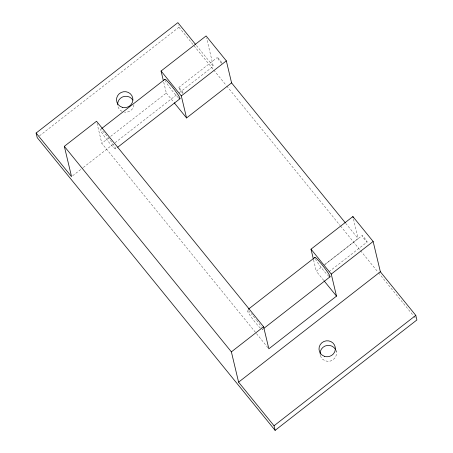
<?xml version="1.0" encoding="UTF-8"?>
<svg xmlns="http://www.w3.org/2000/svg" width="453" height="453" viewBox="0 0 453 453"><rect width="100%" height="100%" fill="white"/><g stroke="black" fill="none" stroke-linecap="round" stroke-linejoin="round"><path stroke-width="0.34" stroke-dasharray="2.27 1.7" d="M39.439 135.889L178.969 27.242L178.499 25.272M267.955 347.717L101.795 143.284L108.471 138.086M110.696 136.353L166.313 93.046L163.607 81.693M178.646 87.582L217.31 57.48M72.661 175.764L82.712 167.938M83.267 167.508L114.524 143.171M115.079 142.735L176.472 94.932M179.263 92.757L213.306 66.246L206.574 37.967M115.521 148.935A12.31 1.2 52.1 0 0 105.204 133.918A12.31 1.2 52.1 0 0 103.233 134.773A12.31 1.2 52.1 0 0 115.521 148.935L116.631 148.074M323.742 280.418L316.256 271.217L321.84 266.868M325.192 264.258L358.142 238.601L353.527 219.235M324.02 265.22L362.128 235.549M329.02 271.715L367.128 242.038A4.105 0.402 52.1 0 0 363.765 237.1A4.105 0.402 52.1 0 0 362.995 237.242A4.105 0.402 52.1 0 0 367.128 242.038M262.355 329.535L263.465 328.668M345.667 223.25L358.142 238.601M196.477 45.538L213.306 66.246M178.969 27.242L213.34 69.53M213.782 70.079L226.285 85.458M226.732 86.008L340.112 225.503M340.554 226.053L378.051 272.185M378.498 272.734L413.317 315.571M413.765 316.12L415.548 318.317M166.313 93.046L173.793 102.253M336.018 350.401L336.33 351.715M313.555 259.863L316.256 271.217M320.056 354.178L320.367 355.492M97.027 123.25L101.795 143.284M221.63 63.358A4.105 0.402 52.1 0 1 217.893 58.624A4.105 0.402 52.1 0 1 218.414 58.335A4.105 0.402 52.1 0 1 222.061 63.12M262.338 329.031A12.31 1.2 52.1 0 1 262.179 329.558M260.379 328.148A12.31 1.2 52.1 0 1 248.38 312.853A12.31 1.2 52.1 0 1 252.383 314.977M253.306 316.069A12.31 1.2 52.1 0 1 256.166 319.642M256.63 320.254A12.31 1.2 52.1 0 1 261.438 327.213M179.009 98.261A12.31 1.2 52.1 0 1 178.754 98.046M178.476 97.797A12.31 1.2 52.1 0 1 165.447 81.087M165.271 80.747A12.31 1.2 52.1 0 1 165.119 80.441M328.906 276.262A12.31 1.2 52.1 0 1 322.015 268.544A12.31 1.2 52.1 0 1 315.571 259.371M315.379 259.02A12.31 1.2 52.1 0 1 315.214 258.697M182.967 93.465A4.105 0.402 52.1 0 1 179.377 88.952A4.105 0.402 52.1 0 1 179.411 88.08A4.105 0.402 52.1 0 1 183.001 92.588M133.963 104.881A8.205 7.984 -13.4 0 1 124.53 112.146M122.089 111.404A8.205 7.984 -13.4 0 1 117.644 105.085M335.888 350.277A8.205 7.984 -13.4 0 1 330.379 361.069A8.205 7.984 -13.4 0 1 320.169 354.506"/><path stroke-width="0.68" d="M313.397 259.195L311.007 249.178L352.893 216.562L373.142 241.477L380.361 271.777L415.792 315.373L416.89 319.965L275.124 430.35L37.208 137.627L36.11 133.035L177.876 22.65L195.588 44.451M36.11 133.035L71.546 176.63L64.326 146.33L96.546 121.245L263.595 326.772L268.85 348.81L336.505 296.126L331.256 274.088L311.007 249.178M163.29 80.357L161.064 71.008L206.092 35.946L226.336 60.861L231.591 82.893L345.22 222.7M101.557 128.618L164.886 79.309M231.591 82.893L186.562 117.956L181.308 95.923L226.336 60.861M117.74 147.208L179.954 98.76M248.329 309.257L314.875 257.434M275.124 430.35L274.031 425.758L238.595 382.162L231.381 351.862L263.595 326.772M331.256 274.088L373.142 241.477M264.02 328.238L330.01 276.851M238.595 382.162L380.361 271.777M274.031 425.758L415.792 315.373M161.064 71.008L181.308 95.923M324.184 280.962L336.505 296.126M174.235 102.791L186.562 117.956M64.326 146.33L231.381 351.862M352.893 216.562L353.21 217.899M164.801 79.445A12.31 1.2 52.1 0 1 173.793 88.845A12.31 1.2 52.1 0 1 179.609 98.68M314.892 257.938A12.31 1.2 52.1 0 1 323.351 266.347A12.31 1.2 52.1 0 1 329.552 276.743M117.616 104.586A8.205 7.984 -13.4 0 1 132.854 100.073M320.095 353.51A8.205 7.984 -13.4 0 1 335.447 349.376M122.265 107.304A8.205 7.984 -13.4 0 0 132.706 97.797A8.205 7.984 -13.4 0 0 119.162 93.822A8.205 7.984 -13.4 0 0 122.265 107.304M324.552 356.369A8.205 7.984 -13.4 0 0 335.237 347.123A8.205 7.984 -13.4 0 0 321.8 342.813A8.205 7.984 -13.4 0 0 324.552 356.369"/></g></svg>
